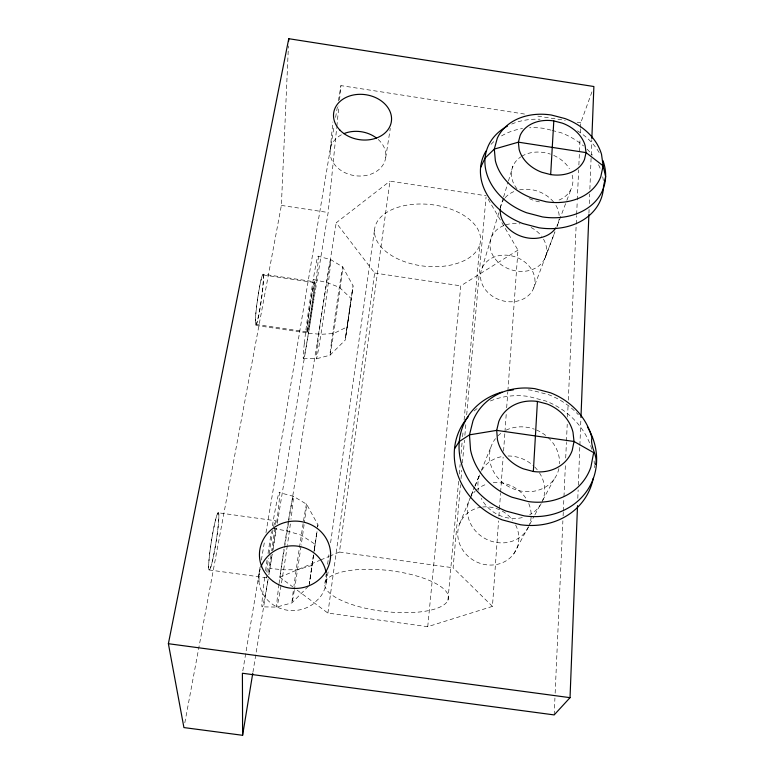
<?xml version="1.0" encoding="UTF-8"?>
<svg xmlns="http://www.w3.org/2000/svg" width="774" height="774" viewBox="0 0 774 774"><rect width="100%" height="100%" fill="white"/><g stroke="black" fill="none" stroke-linecap="round" stroke-linejoin="round"><path stroke-width="0.58" stroke-dasharray="3.87 2.9" d="M258.942 581.661L259.358 567.632M577.81 498.379L578.139 489.923M578.323 485.095L579.832 446.443M579.881 445.234L580.916 418.666M588.927 213.334L589.12 208.506M589.304 203.678L589.682 194.013M589.875 189.185L591.81 139.659M184.812 722.829L281.368 205.42L288.431 45.947M554.165 714.915L554.929 698.032M555.142 693.204L562.891 520.747M563.104 515.919L563.269 512.301M563.327 511.101L563.917 497.827M563.975 496.627L565.494 462.862M565.707 458.034L566.413 442.351M566.462 441.151L567.226 424.268M567.545 417.031L568.087 404.966M568.309 400.148L576.166 225.273M576.214 224.073L576.601 215.627M576.649 214.417L577.249 201.153M577.298 199.944L578.652 169.796M578.875 164.978L580.065 138.44M580.336 132.412L580.5 128.794M580.548 127.584L580.771 122.766L592.245 91.051M297.148 590.127L327.895 613.085L427.741 626.679L492.448 606.39L498.572 520.931M498.911 516.123L499.346 510.105M499.433 508.895L500.555 493.251M500.633 492.051L503.139 457.144M503.574 451.126L504.861 433.072M504.948 431.863L506.331 412.61M506.67 407.792L507.792 392.147M507.879 390.938L517.97 250.118L487.959 198.85M447.933 600.285A62.259 20.608 6.7 0 0 363.703 569.335A62.259 20.608 6.7 0 0 348.416 603.294A62.259 20.608 6.7 0 0 447.933 600.285L458.614 481.254M459.263 474.036L460.124 464.419M461.101 453.593L462.175 441.577M462.61 436.768L463.152 430.75M464.119 419.934L479.88 244.391A53.29 30.979 6.5 0 0 408.933 204.829A53.29 30.979 6.5 0 0 393.792 256.842A53.29 30.979 6.5 0 0 479.88 244.391M492.448 606.39L453.109 567.768L460.491 484.708M461.023 478.69L461.768 470.263M462.417 463.036L464.448 440.164M464.874 435.346L465.938 423.31M466.693 414.883L486.053 196.983M330.275 149.208L332.849 121.963M427.741 626.679L460.762 285.848L517.97 250.118M277.295 523.321L328.157 212.492L336.719 127.507M336.845 126.307L338.896 105.961M339.496 99.972L340.947 85.614L524.695 114.078M303.398 358.459L316.411 358.788L329.976 355.218L345.204 340.115L350.109 306.746L353.079 285.877L342.766 266.982L330.759 259.638L318.182 256.194M317.698 526.804L317.959 524.888L306.62 504.232L293.443 496.308L279.095 492.506M329.521 556.235L339.457 552.036L389.951 181.145L486.159 195.774M309.213 585.018L313.596 554.803M314.244 550.101L315.057 544.228L301.318 535.182L286.767 530.896L271.993 528.187M327.895 613.085L374.635 273.038L336.197 222.786L389.951 181.145M324.896 583.393L326.241 573.834M327.586 564.275L328.921 554.726M330.604 542.777L374.684 228.572M317.021 531.661L314.379 549.995M313.393 555.664L309.329 583.925L313.518 555.364M313.247 557.754L313.567 555.539M349.171 312.348L350.206 305.198M313.896 552.172L315.057 544.228M314.215 550.604L317.001 531.564M345.707 336.419L352.499 290.086M348.116 320.494L345.204 340.115M351.986 293.065L353.079 285.877M316.102 537.146L316.963 531.322M303.118 523.582L299.344 548.273A50.087 0.697 -81.6 0 0 293.985 585.773M317.582 527.191L317.959 524.888M385.684 157.683L390.299 128.407M293.298 587.253L279.84 577.211L284.397 548.572M284.59 547.373L288.383 523.505M288.576 522.315L336.197 222.786M252.934 672.18L268.133 579.291M268.917 574.531L272.225 554.281M273.009 549.521L276.512 528.081M242.813 670.865L259.977 568.426M261.38 560.086L264.573 541.036M265.975 532.696L334.223 125.659M335.606 117.406L337.387 106.812M338.373 100.92L340.947 85.614M326.309 582.406L328.321 570.796M481.989 268.365L499.743 209.735M500.091 208.583L503.226 198.241M503.574 197.089L508.102 182.142M508.45 180.99L512.969 166.052M545.273 257.432L554.919 231.919M557.019 226.366L557.851 224.15M533.654 288.112A27.68 22.862 17.8 0 0 502.084 255.217A27.68 22.862 17.8 0 0 487.456 292.05A27.68 22.862 17.8 0 0 533.654 288.112L554.939 231.852M557.067 226.231L566.433 201.472M566.858 200.35L571.541 187.976M470.534 497.111L469.208 500.362A32.547 29.46 27.7 0 0 488.413 540.165A32.547 29.46 27.7 0 0 529.213 525.469M470.969 496.018L474.501 487.339M474.936 486.256L479.793 474.327A34.095 30.505 26.7 0 0 478.496 490.31M459.543 524.066L469.566 499.453M471.385 494.973L474.568 487.146M475.033 486.024L480.944 471.482M481.409 470.369L491.422 445.756M513.791 553.797L529.329 525.072M529.668 524.414L534.205 516.026M534.902 514.749L540.446 504.484M542.709 500.285L554.049 479.309M308.304 586.344L291.962 602.84L276.666 607.077L262.009 606.864M279.84 577.211L319.585 560.424M320.688 559.96L328.418 556.699M312.135 565.378L297.535 569.751L283.642 569.799L269.913 568.474M308.497 333.255L320.929 334.32L333.604 333.526L347.178 326.899L351.173 298.571L339.312 287.289L326.435 282.365L313.247 279.54M209.077 569.945L266.556 577.83M218.529 512.804A29.073 2.361 -81 0 1 212.937 558.654A29.073 2.361 -81 0 1 209.812 552.462A29.073 2.361 -81 0 1 218.529 512.833A29.073 2.361 -81 0 1 212.947 558.683A29.073 2.361 -81 0 1 209.812 552.491A29.073 2.361 -81 0 1 218.529 512.804L275.36 520.728M339.457 552.036L453.109 567.768M255.797 325.419L307.094 332.926M263.17 274.19A25.89 1.935 -81.9 0 1 259.096 313.809A25.89 1.935 -81.9 0 1 256.078 311.361A25.89 1.935 -81.9 0 1 263.17 274.19L314.486 281.784A25.842 0.861 -81.8 0 1 309.513 321.2A25.842 0.861 -81.8 0 1 308.323 319.033A25.842 0.861 -81.8 0 1 314.486 281.784M255.826 324.412L307.172 331.949M374.635 273.038L460.762 285.848M262.957 274.925A25.01 1.848 -81.9 0 1 259 313.189A25.01 1.848 -81.9 0 1 256.107 310.848A25.01 1.848 -81.9 0 1 262.957 274.925L314.331 282.558A24.962 0.813 -81.8 0 1 309.503 320.61A24.962 0.813 -81.8 0 1 308.371 318.549A24.962 0.813 -81.8 0 1 314.331 282.558M281.368 205.42L328.157 212.492M537.814 116.11L565.262 120.357M577.191 122.205L580.771 122.766M550.962 130.138L545.215 128.581A62.626 49.168 17.2 0 0 529.561 127.778M552.114 130.448L560.657 132.596A62.626 49.168 17.2 0 1 583.577 145.947M491.035 144.38A62.626 49.168 17.2 0 1 494.189 141.274M501.552 135.914A62.626 49.168 17.2 0 1 522.547 128.523M587.011 149.111A62.626 49.168 17.2 0 1 592.381 155.09M598.525 164.707A62.626 49.168 17.2 0 1 600.827 170.048M602.723 176.84A62.626 49.168 17.2 0 1 603.285 180.439M572.16 175.127A31.308 24.575 17.2 0 1 556.361 201.047M539.478 201.888A31.308 24.575 17.2 0 1 528.323 198.067M516.993 188.866A31.308 24.575 17.2 0 1 520.747 156.919M521.715 156.29A31.308 24.575 17.2 0 1 550.449 154.142M553.671 155.4A31.308 24.575 17.2 0 1 569.393 168.732M511.72 124.072A61.417 47.978 17.2 0 1 540.059 119.244M577.481 130.845A61.417 47.978 17.2 0 1 599.608 153.368M474.104 410.994A71.585 63.245 25.9 0 1 478.787 407.366M490.397 400.99A71.585 63.245 25.9 0 1 528.497 396.462L545.989 401.087A71.585 63.245 25.9 0 1 592.536 451.968M594.093 460.936A71.585 63.245 25.9 0 1 594.335 464.323M594.374 465.455A71.585 63.245 25.9 0 1 594.384 467.69M528.361 389.864A70.308 61.901 25.7 0 1 531.854 390.289L549.037 394.837A70.308 61.901 25.7 0 1 578.342 414.738M515.648 524.966A31.154 28.483 28.8 0 1 499.704 563.714A31.154 28.483 28.8 0 1 459.137 542.506A31.154 28.483 28.8 0 1 481.534 507.144M482.637 506.999A31.154 28.483 28.8 0 1 512.659 520.176M558.905 468.57A35.778 31.599 25.8 0 1 511.111 487.891A35.778 31.599 25.8 0 1 495.486 438.606M497.846 435.956A35.778 31.599 25.8 0 1 501.494 432.879M506.061 430.18A35.778 31.599 25.8 0 1 534.37 429.173M536.498 430.005A35.778 31.599 25.8 0 1 547.208 436.71M548.069 437.484A35.778 31.599 25.8 0 1 559.525 463.829M303.524 520.999A50.087 0.697 -81.6 0 1 306.311 507.512L305.546 513.752A50.087 0.697 -81.6 0 1 304.385 522.498M304.085 524.714A50.087 0.697 -81.6 0 1 301.202 545.08M301.038 546.183A50.087 0.697 -81.6 0 1 299.374 557.512L295.813 580.916A50.087 0.697 -81.6 0 1 294.468 589.362M294.294 590.427A50.087 0.697 -81.6 0 1 292.137 600.392L292.824 594.587A50.087 0.697 -81.6 0 1 293.656 588.221M288.538 519.993A56.299 1.413 -81.5 0 1 293.23 500.072L292.495 507.125A56.299 1.413 -81.5 0 1 290.995 519.199M290.366 523.94A56.299 1.413 -81.5 0 1 287.473 544.538M287.309 545.689A56.299 1.413 -81.5 0 1 276.695 604.368L277.324 597.867A56.299 1.413 -81.5 0 1 278.93 584.728M279.075 583.606A56.299 1.413 -81.5 0 1 283.961 549.085M284.658 544.441A56.299 1.413 -81.5 0 1 288.354 521.134M273.599 526.726A29.015 1.055 -81.4 0 1 274.983 526.156M274.78 528.023A29.015 1.055 -81.4 0 1 271.693 550.798M270.968 555.461A29.015 1.055 -81.4 0 1 267.436 575.072M266.827 577.414A29.015 1.055 -81.4 0 1 266.44 576.291M266.798 571.957A29.015 1.055 -81.4 0 1 268.51 558.228M269.11 553.961A29.015 1.055 -81.4 0 1 273.416 527.694M272.39 525.798A58.069 2.109 -81.4 0 1 279.559 496.569L278.921 503.884A58.069 2.109 -81.4 0 1 276.502 524.008M275.892 528.565A58.069 2.109 -81.4 0 1 272.68 550.846M272.138 554.416A58.069 2.109 -81.4 0 1 268.907 574.531M268.114 579.184A58.069 2.109 -81.4 0 1 261.873 604.068L262.367 597.354A58.069 2.109 -81.4 0 1 264.969 575.266M265.588 570.68A58.069 2.109 -81.4 0 1 267.224 559.031M268.036 553.468A58.069 2.109 -81.4 0 1 271.442 531.564M541.22 503.603A34.095 30.505 26.7 0 1 529.677 514.787M522.334 517.564A34.095 30.505 26.7 0 1 481.244 498.301M481.786 470.234A34.095 30.505 26.7 0 1 503.642 456.302M508.034 455.992A34.095 30.505 26.7 0 1 533.886 466.19M534.679 466.954A34.095 30.505 26.7 0 1 538.839 471.917M539.439 472.817A34.095 30.505 26.7 0 1 541.752 502.587M559.109 219.071A29.992 23.994 17.4 0 1 556.97 226.056M500.381 208.051A29.992 23.994 17.4 0 1 504.493 198.492M505.18 197.68A29.992 23.994 17.4 0 1 514.342 191.391M519.577 189.853A29.992 23.994 17.4 0 1 554.648 203.436M555.916 205.391A29.992 23.994 17.4 0 1 559.196 218.026M378.225 139.494A28.028 22.204 8.6 0 1 375.816 171.809A28.028 22.204 8.6 0 1 335.423 165.607A28.028 22.204 8.6 0 1 342.892 134.066M470.079 498.35A32.547 29.46 27.7 0 1 475.149 491.209M475.942 490.435A32.547 29.46 27.7 0 1 487.572 483.876M493.232 482.763A32.547 29.46 27.7 0 1 526.63 499.394M528.758 503.526A32.547 29.46 27.7 0 1 531.177 514.613M531.138 516.848A32.547 29.46 27.7 0 1 529.6 524.443M543.522 239.147A28.793 23.423 17.5 0 1 531.796 269.729A28.793 23.423 17.5 0 1 493.696 256.823A28.793 23.423 17.5 0 1 503.622 225.631M505.77 224.857A28.793 23.423 17.5 0 1 520.012 223.88M531.07 227.498A28.793 23.423 17.5 0 1 541.636 236.302M326.328 573.979A33.93 32.392 -1.8 0 1 319.536 597.934L313.209 603.943A33.93 32.392 -1.8 0 1 273.377 604.9A33.93 32.392 -1.8 0 1 260.17 569.054M304.298 343.53L303.476 351.802A51.723 1.722 -81.8 0 0 307.462 339.438A51.723 1.722 -81.8 0 0 316.914 273.212L317.814 264.66A51.723 1.722 -81.8 0 0 314.041 274.847A51.723 1.722 -81.8 0 0 304.298 343.53M317.659 344.333L316.75 352.344A50.146 1.151 -81.8 0 0 319.972 340.289A50.146 1.151 -81.8 0 0 329.182 276.057L330.15 267.785A50.146 1.151 -81.8 0 0 327.17 277.789A50.146 1.151 -81.8 0 0 317.659 344.333M331.436 342.302L330.527 349.432A44.621 0.561 -81.8 0 0 332.239 342.321L335.152 323.213A44.621 0.561 -81.8 0 0 341.063 281.455L342.011 274.122A44.621 0.561 -81.8 0 0 340.715 278.301L337.677 298.183A44.621 0.561 -81.8 0 0 331.436 342.302"/><path stroke-width="1.16" d="M591.849 138.449L593.881 86.524L288.76 38.7L168.384 643.707L183.922 727.579L242.61 735.3L242.407 673.245L554.165 714.915L570.032 697.664L577.52 505.625M580.964 417.457L588.888 214.543M288.654 41.119L288.76 38.7M533.344 471.492L537.427 401.445L547.199 404.028A39.484 34.501 25.2 0 1 573.002 432.25L574.027 441.49L572.228 450.391A39.484 34.501 25.2 0 1 533.344 471.492L523.282 468.812A39.484 34.501 25.2 0 1 497.44 439.671L496.695 430.373L498.785 421.559A39.484 34.501 25.2 0 1 537.427 401.445M550.672 174.595L553.807 120.918L562.369 123.143A34.385 26.577 17.1 0 1 585.105 145.493L586.053 152.613L584.515 159.396A34.385 26.577 17.1 0 1 550.672 174.595L541.877 172.302A34.385 26.577 17.1 0 1 519.112 149.324L518.386 142.174L520.147 135.45A34.385 26.577 17.1 0 1 553.807 120.918M242.61 735.3L252.74 673.37M595.651 464.458C598.118 455.799 589.962 447.072 591.887 437.794A63.391 55.602 25.4 0 0 550.546 392.815L535.008 388.703A63.391 55.602 25.4 0 0 473.02 420.688L469.489 434.843L470.524 449.839A63.391 55.602 25.4 0 0 511.962 497.227L528.265 501.562A63.391 55.602 25.4 0 0 590.901 467.032L593.668 452.645L574.027 441.49L496.695 430.373L469.489 434.843L459.272 441.548L454.493 448.833M480.596 167.552L485.075 158.07L494.315 149.092L518.386 142.174L586.053 152.613L603.13 165.839L605.616 176.578L603.526 186.379A62.626 49.168 17.2 0 1 539.023 227.788L522.837 223.551A62.626 49.168 17.2 0 1 486.033 151.017M168.384 643.707L570.032 697.664M602.956 160.624A61.417 47.978 17.2 0 1 542.448 216.913L526.581 212.753A61.417 47.978 17.2 0 1 485.888 170.464A61.417 47.978 17.2 0 1 507.531 126.075M587.427 426.9A70.308 61.901 25.7 0 1 586.499 491.509A70.308 61.901 25.7 0 1 524.172 515.881L506.051 511.053A70.308 61.901 25.7 0 1 459.069 448.727A70.308 61.901 25.7 0 1 502.045 392.07M507.589 390.764A70.308 61.901 25.7 0 1 513.259 389.922M593.261 478.303A71.585 63.245 25.9 0 1 520.486 524.743L502.026 519.818A71.585 63.245 25.9 0 1 468.212 416.818M555.877 227.885A29.992 23.994 17.4 0 1 521.734 236.467A29.992 23.994 17.4 0 1 500.265 209.086M260.877 567.032A33.93 32.392 -1.8 0 1 295.9 545.96A33.93 32.392 -1.8 0 1 326.144 572.789M343.927 133.621A28.028 22.204 8.6 0 1 376.483 138.053M603.13 165.839L600.759 176.84A55.293 42.976 17.1 0 1 546.183 201.782L531.931 198.057A55.293 42.976 17.1 0 1 495.35 160.663L494.315 149.092L497.276 138.265A55.293 42.976 17.1 0 1 551.369 115.026L565.039 118.577A55.293 42.976 17.1 0 1 601.524 154.345L603.13 165.839M273.357 581.487A35.604 33.679 0.1 0 0 330.334 559.186A35.604 33.679 0.1 0 0 281.426 523.65A35.604 33.679 0.1 0 0 273.357 581.487M339.902 130.109A29.17 22.698 8.8 0 0 389.603 127.052A29.17 22.698 8.8 0 0 358.101 94.38A29.17 22.698 8.8 0 0 339.902 130.109"/></g></svg>
